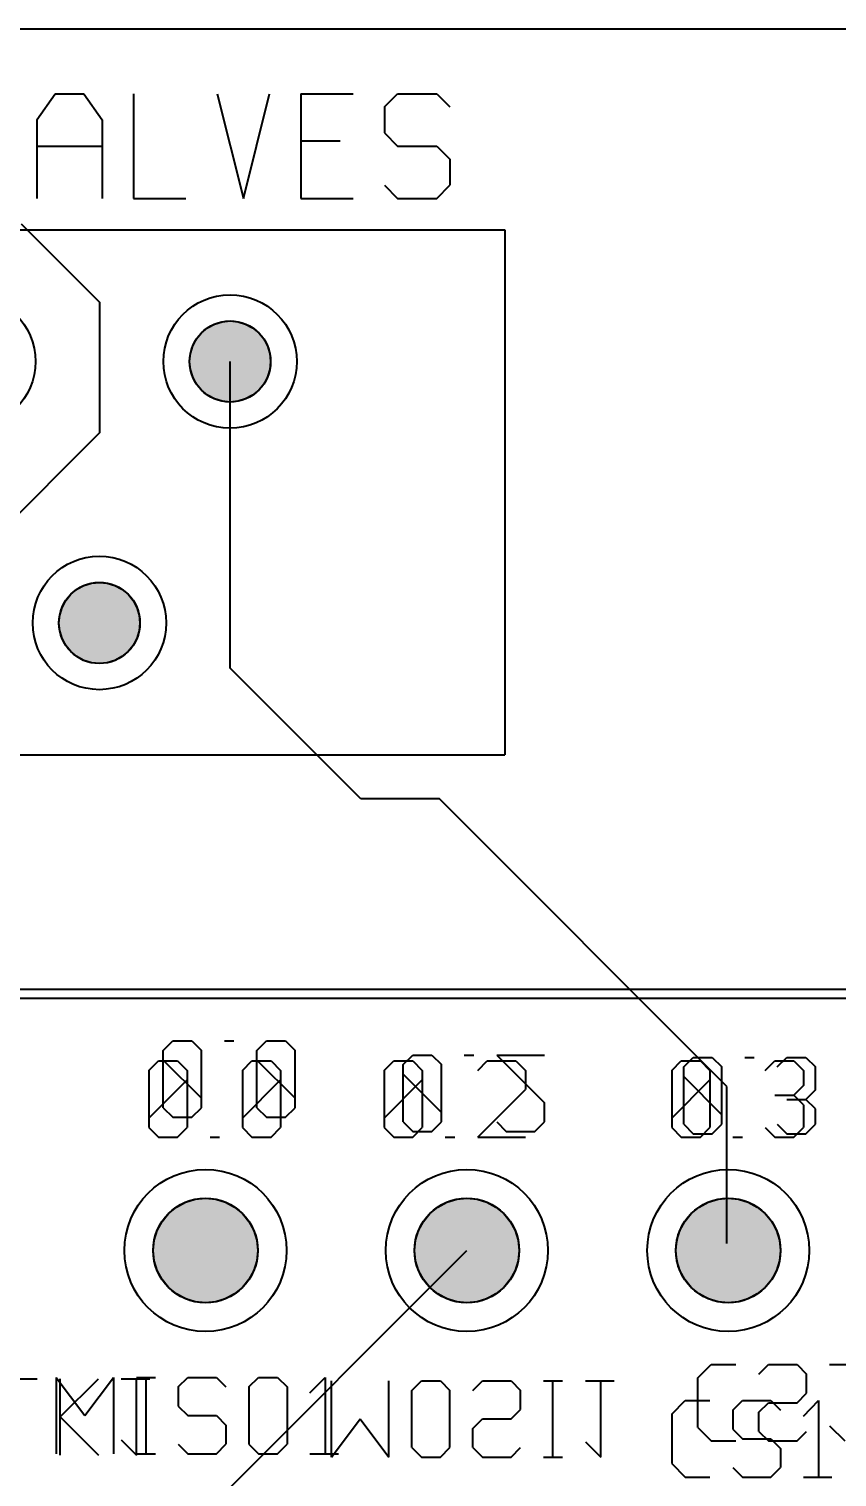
# Model space of a CAD drawing. Header units: millimetres. Extents: x 3 to 131, y 2 to 65.
# Drawn here: x 55.52 to 63.37, y 51.23 to 65.29 of the extents above; entities that cross this region are included whole.
import ezdxf

# ---------------------------------------------------------------- set-up
doc = ezdxf.new("R2010")
doc.units = ezdxf.units.MM
for name, color, linetype in [('bottom_copper', 7, 'Continuous'), ('bottom_silk', 7, 'Continuous'), ('drill_plated', 7, 'Continuous'), ('outline', 7, 'Continuous'), ('top_copper', 7, 'Continuous'), ('top_silk', 7, 'Continuous')]:
    doc.layers.add(name, color=color, linetype=linetype)

msp = doc.modelspace()

# ---------------------------------------------------------------- hatches: boundary and pattern name
at = {"layer": 'bottom_copper', "lineweight": 40}
for points in [[(57.861, 61.985), (57.839, 61.912), (57.803, 61.843), (57.754, 61.784), (57.694, 61.735), (57.626, 61.698), (57.552, 61.676), (57.475, 61.668), (57.398, 61.676), (57.325, 61.698), (57.257, 61.735), (57.197, 61.784), (57.148, 61.843), (57.112, 61.912), (57.089, 61.985), (57.082, 62.062), (57.089, 62.139), (57.112, 62.213), (57.148, 62.281), (57.197, 62.341), (57.257, 62.39), (57.325, 62.426), (57.398, 62.448), (57.475, 62.456), (57.552, 62.448), (57.626, 62.426), (57.694, 62.39), (57.754, 62.341), (57.803, 62.281), (57.839, 62.213), (57.861, 62.139), (57.869, 62.062), (57.861, 61.985)], [(56.591, 59.445), (56.569, 59.372), (56.533, 59.303), (56.484, 59.244), (56.424, 59.195), (56.356, 59.158), (56.282, 59.136), (56.205, 59.129), (56.128, 59.136), (56.055, 59.158), (55.987, 59.195), (55.927, 59.244), (55.878, 59.303), (55.842, 59.372), (55.819, 59.445), (55.812, 59.522), (55.819, 59.599), (55.842, 59.673), (55.878, 59.741), (55.927, 59.801), (55.987, 59.85), (56.055, 59.886), (56.128, 59.908), (56.205, 59.916), (56.282, 59.908), (56.356, 59.886), (56.424, 59.85), (56.484, 59.801), (56.533, 59.741), (56.569, 59.673), (56.591, 59.599), (56.599, 59.522), (56.591, 59.445)], [(57.734, 53.327), (57.705, 53.232), (57.658, 53.144), (57.595, 53.067), (57.518, 53.004), (57.43, 52.957), (57.335, 52.928), (57.236, 52.918), (57.137, 52.928), (57.042, 52.957), (56.954, 53.004), (56.877, 53.067), (56.814, 53.144), (56.767, 53.232), (56.738, 53.327), (56.728, 53.426), (56.738, 53.525), (56.767, 53.62), (56.814, 53.708), (56.877, 53.785), (56.954, 53.848), (57.042, 53.895), (57.137, 53.924), (57.236, 53.934), (57.335, 53.924), (57.43, 53.895), (57.518, 53.848), (57.595, 53.785), (57.658, 53.708), (57.705, 53.62), (57.734, 53.525), (57.744, 53.426), (57.734, 53.327)], [(60.274, 53.327), (60.245, 53.232), (60.198, 53.144), (60.135, 53.067), (60.058, 53.004), (59.97, 52.957), (59.875, 52.928), (59.776, 52.918), (59.677, 52.928), (59.582, 52.957), (59.494, 53.004), (59.417, 53.067), (59.354, 53.144), (59.307, 53.232), (59.278, 53.327), (59.268, 53.426), (59.278, 53.525), (59.307, 53.62), (59.354, 53.708), (59.417, 53.785), (59.494, 53.848), (59.582, 53.895), (59.677, 53.924), (59.776, 53.934), (59.875, 53.924), (59.97, 53.895), (60.058, 53.848), (60.135, 53.785), (60.198, 53.708), (60.245, 53.62), (60.274, 53.525), (60.284, 53.426), (60.274, 53.327)], [(62.814, 53.327), (62.785, 53.232), (62.738, 53.144), (62.675, 53.067), (62.598, 53.004), (62.51, 52.957), (62.415, 52.928), (62.316, 52.918), (62.217, 52.928), (62.122, 52.957), (62.034, 53.004), (61.957, 53.067), (61.894, 53.144), (61.847, 53.232), (61.818, 53.327), (61.808, 53.426), (61.818, 53.525), (61.847, 53.62), (61.894, 53.708), (61.957, 53.785), (62.034, 53.848), (62.122, 53.895), (62.217, 53.924), (62.316, 53.934), (62.415, 53.924), (62.51, 53.895), (62.598, 53.848), (62.675, 53.785), (62.738, 53.708), (62.785, 53.62), (62.814, 53.525), (62.824, 53.426), (62.814, 53.327)]]:
    msp.add_hatch(color=7, dxfattribs=at).paths.add_polyline_path(points, flags=0)
at = {"layer": 'drill_plated', "lineweight": 40}
for points in [[(57.861, 61.985), (57.839, 61.912), (57.803, 61.843), (57.754, 61.784), (57.694, 61.735), (57.626, 61.698), (57.552, 61.676), (57.475, 61.668), (57.398, 61.676), (57.325, 61.698), (57.257, 61.735), (57.197, 61.784), (57.148, 61.843), (57.112, 61.912), (57.089, 61.985), (57.082, 62.062), (57.089, 62.139), (57.112, 62.213), (57.148, 62.281), (57.197, 62.341), (57.257, 62.39), (57.325, 62.426), (57.398, 62.448), (57.475, 62.456), (57.552, 62.448), (57.626, 62.426), (57.694, 62.39), (57.754, 62.341), (57.803, 62.281), (57.839, 62.213), (57.861, 62.139), (57.869, 62.062), (57.861, 61.985)], [(56.591, 59.445), (56.569, 59.372), (56.533, 59.303), (56.484, 59.244), (56.424, 59.195), (56.356, 59.158), (56.282, 59.136), (56.205, 59.129), (56.128, 59.136), (56.055, 59.158), (55.987, 59.195), (55.927, 59.244), (55.878, 59.303), (55.842, 59.372), (55.819, 59.445), (55.812, 59.522), (55.819, 59.599), (55.842, 59.673), (55.878, 59.741), (55.927, 59.801), (55.987, 59.85), (56.055, 59.886), (56.128, 59.908), (56.205, 59.916), (56.282, 59.908), (56.356, 59.886), (56.424, 59.85), (56.484, 59.801), (56.533, 59.741), (56.569, 59.673), (56.591, 59.599), (56.599, 59.522), (56.591, 59.445)], [(57.734, 53.327), (57.705, 53.232), (57.658, 53.144), (57.595, 53.067), (57.518, 53.004), (57.43, 52.957), (57.335, 52.928), (57.236, 52.918), (57.137, 52.928), (57.042, 52.957), (56.954, 53.004), (56.877, 53.067), (56.814, 53.144), (56.767, 53.232), (56.738, 53.327), (56.728, 53.426), (56.738, 53.525), (56.767, 53.62), (56.814, 53.708), (56.877, 53.785), (56.954, 53.848), (57.042, 53.895), (57.137, 53.924), (57.236, 53.934), (57.335, 53.924), (57.43, 53.895), (57.518, 53.848), (57.595, 53.785), (57.658, 53.708), (57.705, 53.62), (57.734, 53.525), (57.744, 53.426), (57.734, 53.327)], [(60.274, 53.327), (60.245, 53.232), (60.198, 53.144), (60.135, 53.067), (60.058, 53.004), (59.97, 52.957), (59.875, 52.928), (59.776, 52.918), (59.677, 52.928), (59.582, 52.957), (59.494, 53.004), (59.417, 53.067), (59.354, 53.144), (59.307, 53.232), (59.278, 53.327), (59.268, 53.426), (59.278, 53.525), (59.307, 53.62), (59.354, 53.708), (59.417, 53.785), (59.494, 53.848), (59.582, 53.895), (59.677, 53.924), (59.776, 53.934), (59.875, 53.924), (59.97, 53.895), (60.058, 53.848), (60.135, 53.785), (60.198, 53.708), (60.245, 53.62), (60.274, 53.525), (60.284, 53.426), (60.274, 53.327)], [(62.814, 53.327), (62.785, 53.232), (62.738, 53.144), (62.675, 53.067), (62.598, 53.004), (62.51, 52.957), (62.415, 52.928), (62.316, 52.918), (62.217, 52.928), (62.122, 52.957), (62.034, 53.004), (61.957, 53.067), (61.894, 53.144), (61.847, 53.232), (61.818, 53.327), (61.808, 53.426), (61.818, 53.525), (61.847, 53.62), (61.894, 53.708), (61.957, 53.785), (62.034, 53.848), (62.122, 53.895), (62.217, 53.924), (62.316, 53.934), (62.415, 53.924), (62.51, 53.895), (62.598, 53.848), (62.675, 53.785), (62.738, 53.708), (62.785, 53.62), (62.814, 53.525), (62.824, 53.426), (62.814, 53.327)]]:
    msp.add_hatch(color=7, dxfattribs=at).paths.add_polyline_path(points, flags=0)
at = {"layer": 'top_copper', "lineweight": 40}
for points in [[(57.861, 61.985), (57.839, 61.912), (57.803, 61.843), (57.754, 61.784), (57.694, 61.735), (57.626, 61.698), (57.552, 61.676), (57.475, 61.668), (57.398, 61.676), (57.325, 61.698), (57.257, 61.735), (57.197, 61.784), (57.148, 61.843), (57.112, 61.912), (57.089, 61.985), (57.082, 62.062), (57.089, 62.139), (57.112, 62.213), (57.148, 62.281), (57.197, 62.341), (57.257, 62.39), (57.325, 62.426), (57.398, 62.448), (57.475, 62.456), (57.552, 62.448), (57.626, 62.426), (57.694, 62.39), (57.754, 62.341), (57.803, 62.281), (57.839, 62.213), (57.861, 62.139), (57.869, 62.062), (57.861, 61.985)], [(56.591, 59.445), (56.569, 59.372), (56.533, 59.303), (56.484, 59.244), (56.424, 59.195), (56.356, 59.158), (56.282, 59.136), (56.205, 59.129), (56.128, 59.136), (56.055, 59.158), (55.987, 59.195), (55.927, 59.244), (55.878, 59.303), (55.842, 59.372), (55.819, 59.445), (55.812, 59.522), (55.819, 59.599), (55.842, 59.673), (55.878, 59.741), (55.927, 59.801), (55.987, 59.85), (56.055, 59.886), (56.128, 59.908), (56.205, 59.916), (56.282, 59.908), (56.356, 59.886), (56.424, 59.85), (56.484, 59.801), (56.533, 59.741), (56.569, 59.673), (56.591, 59.599), (56.599, 59.522), (56.591, 59.445)], [(57.734, 53.327), (57.705, 53.232), (57.658, 53.144), (57.595, 53.067), (57.518, 53.004), (57.43, 52.957), (57.335, 52.928), (57.236, 52.918), (57.137, 52.928), (57.042, 52.957), (56.954, 53.004), (56.877, 53.067), (56.814, 53.144), (56.767, 53.232), (56.738, 53.327), (56.728, 53.426), (56.738, 53.525), (56.767, 53.62), (56.814, 53.708), (56.877, 53.785), (56.954, 53.848), (57.042, 53.895), (57.137, 53.924), (57.236, 53.934), (57.335, 53.924), (57.43, 53.895), (57.518, 53.848), (57.595, 53.785), (57.658, 53.708), (57.705, 53.62), (57.734, 53.525), (57.744, 53.426), (57.734, 53.327)], [(60.274, 53.327), (60.245, 53.232), (60.198, 53.144), (60.135, 53.067), (60.058, 53.004), (59.97, 52.957), (59.875, 52.928), (59.776, 52.918), (59.677, 52.928), (59.582, 52.957), (59.494, 53.004), (59.417, 53.067), (59.354, 53.144), (59.307, 53.232), (59.278, 53.327), (59.268, 53.426), (59.278, 53.525), (59.307, 53.62), (59.354, 53.708), (59.417, 53.785), (59.494, 53.848), (59.582, 53.895), (59.677, 53.924), (59.776, 53.934), (59.875, 53.924), (59.97, 53.895), (60.058, 53.848), (60.135, 53.785), (60.198, 53.708), (60.245, 53.62), (60.274, 53.525), (60.284, 53.426), (60.274, 53.327)], [(62.814, 53.327), (62.785, 53.232), (62.738, 53.144), (62.675, 53.067), (62.598, 53.004), (62.51, 52.957), (62.415, 52.928), (62.316, 52.918), (62.217, 52.928), (62.122, 52.957), (62.034, 53.004), (61.957, 53.067), (61.894, 53.144), (61.847, 53.232), (61.818, 53.327), (61.808, 53.426), (61.818, 53.525), (61.847, 53.62), (61.894, 53.708), (61.957, 53.785), (62.034, 53.848), (62.122, 53.895), (62.217, 53.924), (62.316, 53.934), (62.415, 53.924), (62.51, 53.895), (62.598, 53.848), (62.675, 53.785), (62.738, 53.708), (62.785, 53.62), (62.814, 53.525), (62.824, 53.426), (62.814, 53.327)]]:
    msp.add_hatch(color=7, dxfattribs=at).paths.add_polyline_path(points, flags=0)

# ---------------------------------------------------------------- linework, layer by layer
at = {"layer": 'bottom_copper', "color": 7, "lineweight": 40}
for points in [[(57.861, 61.985), (57.839, 61.912), (57.803, 61.843), (57.754, 61.784), (57.694, 61.735), (57.626, 61.698), (57.552, 61.676), (57.475, 61.668), (57.398, 61.676), (57.325, 61.698), (57.257, 61.735), (57.197, 61.784), (57.148, 61.843), (57.112, 61.912), (57.089, 61.985), (57.082, 62.062), (57.089, 62.139), (57.112, 62.213), (57.148, 62.281), (57.197, 62.341), (57.257, 62.39), (57.325, 62.426), (57.398, 62.448), (57.475, 62.456), (57.552, 62.448), (57.626, 62.426), (57.694, 62.39), (57.754, 62.341), (57.803, 62.281), (57.839, 62.213), (57.861, 62.139), (57.869, 62.062), (57.861, 61.985)], [(56.591, 59.445), (56.569, 59.372), (56.533, 59.303), (56.484, 59.244), (56.424, 59.195), (56.356, 59.158), (56.282, 59.136), (56.205, 59.129), (56.128, 59.136), (56.055, 59.158), (55.987, 59.195), (55.927, 59.244), (55.878, 59.303), (55.842, 59.372), (55.819, 59.445), (55.812, 59.522), (55.819, 59.599), (55.842, 59.673), (55.878, 59.741), (55.927, 59.801), (55.987, 59.85), (56.055, 59.886), (56.128, 59.908), (56.205, 59.916), (56.282, 59.908), (56.356, 59.886), (56.424, 59.85), (56.484, 59.801), (56.533, 59.741), (56.569, 59.673), (56.591, 59.599), (56.599, 59.522), (56.591, 59.445)], [(57.734, 53.327), (57.705, 53.232), (57.658, 53.144), (57.595, 53.067), (57.518, 53.004), (57.43, 52.957), (57.335, 52.928), (57.236, 52.918), (57.137, 52.928), (57.042, 52.957), (56.954, 53.004), (56.877, 53.067), (56.814, 53.144), (56.767, 53.232), (56.738, 53.327), (56.728, 53.426), (56.738, 53.525), (56.767, 53.62), (56.814, 53.708), (56.877, 53.785), (56.954, 53.848), (57.042, 53.895), (57.137, 53.924), (57.236, 53.934), (57.335, 53.924), (57.43, 53.895), (57.518, 53.848), (57.595, 53.785), (57.658, 53.708), (57.705, 53.62), (57.734, 53.525), (57.744, 53.426), (57.734, 53.327)], [(60.274, 53.327), (60.245, 53.232), (60.198, 53.144), (60.135, 53.067), (60.058, 53.004), (59.97, 52.957), (59.875, 52.928), (59.776, 52.918), (59.677, 52.928), (59.582, 52.957), (59.494, 53.004), (59.417, 53.067), (59.354, 53.144), (59.307, 53.232), (59.278, 53.327), (59.268, 53.426), (59.278, 53.525), (59.307, 53.62), (59.354, 53.708), (59.417, 53.785), (59.494, 53.848), (59.582, 53.895), (59.677, 53.924), (59.776, 53.934), (59.875, 53.924), (59.97, 53.895), (60.058, 53.848), (60.135, 53.785), (60.198, 53.708), (60.245, 53.62), (60.274, 53.525), (60.284, 53.426), (60.274, 53.327)], [(62.814, 53.327), (62.785, 53.232), (62.738, 53.144), (62.675, 53.067), (62.598, 53.004), (62.51, 52.957), (62.415, 52.928), (62.316, 52.918), (62.217, 52.928), (62.122, 52.957), (62.034, 53.004), (61.957, 53.067), (61.894, 53.144), (61.847, 53.232), (61.818, 53.327), (61.808, 53.426), (61.818, 53.525), (61.847, 53.62), (61.894, 53.708), (61.957, 53.785), (62.034, 53.848), (62.122, 53.895), (62.217, 53.924), (62.316, 53.934), (62.415, 53.924), (62.51, 53.895), (62.598, 53.848), (62.675, 53.785), (62.738, 53.708), (62.785, 53.62), (62.814, 53.525), (62.824, 53.426), (62.814, 53.327)]]:
    msp.add_lwpolyline(points, close=True, dxfattribs=at)
for centre, major_axis in [((54.935, 62.062), (0.648, 0)), ((57.475, 62.062), (0.648, 0)), ((57.475, 62.062), (0.394, 0)), ((56.205, 59.522), (0.648, 0)), ((56.205, 59.522), (0.394, 0)), ((57.236, 53.426), (0.787, 0)), ((59.776, 53.426), (0.787, 0)), ((62.316, 53.426), (0.787, 0)), ((57.236, 53.426), (0.508, 0)), ((59.776, 53.426), (0.508, 0)), ((62.316, 53.426), (0.508, 0))]:
    msp.add_ellipse(centre, major_axis=major_axis, ratio=1, dxfattribs=at)
at = {"layer": 'bottom_silk', "color": 7, "lineweight": 40}
for p, q in [((3.446, 65.293), (130.446, 65.293)), ((3.994, 55.876), (130.494, 55.876)), ((56.826, 55.369), (56.919, 55.462)), ((56.919, 55.462), (57.104, 55.462)), ((57.104, 55.462), (57.197, 55.369)), ((57.42, 55.462), (57.512, 55.462)), ((57.735, 55.369), (57.828, 55.462)), ((57.828, 55.462), (58.013, 55.462)), ((58.013, 55.462), (58.106, 55.369)), ((56.826, 54.813), (56.826, 55.369)), ((57.197, 54.813), (57.197, 55.369)), ((57.735, 54.813), (57.735, 55.369)), ((58.106, 54.813), (58.106, 55.369)), ((59.158, 55.232), (59.251, 55.325)), ((59.251, 55.325), (59.436, 55.325)), ((59.436, 55.325), (59.529, 55.232)), ((59.751, 55.325), (59.844, 55.325)), ((60.067, 55.325), (60.53, 54.861)), ((60.067, 55.325), (60.53, 55.325)), ((61.883, 55.209), (61.976, 55.302)), ((61.976, 55.302), (62.161, 55.302)), ((62.161, 55.302), (62.254, 55.209)), ((62.477, 55.302), (62.569, 55.302)), ((62.792, 55.209), (62.885, 55.302)), ((62.885, 55.302), (63.07, 55.302)), ((63.07, 55.302), (63.163, 55.209)), ((56.826, 55.276), (57.197, 54.906)), ((57.735, 55.276), (58.106, 54.906)), ((59.158, 54.676), (59.158, 55.232)), ((59.529, 54.676), (59.529, 55.232)), ((61.883, 54.653), (61.883, 55.209)), ((62.254, 54.653), (62.254, 55.209)), ((63.163, 54.987), (63.163, 55.209)), ((59.158, 55.139), (59.529, 54.768)), ((61.883, 55.116), (62.254, 54.745)), ((62.885, 54.894), (63.07, 54.894)), ((63.163, 54.987), (63.07, 54.894)), ((63.163, 54.801), (63.07, 54.894)), ((56.826, 54.813), (56.919, 54.72)), ((57.104, 54.72), (57.197, 54.813)), ((57.735, 54.813), (57.828, 54.72)), ((58.013, 54.72), (58.106, 54.813)), ((60.53, 54.676), (60.53, 54.861)), ((63.163, 54.653), (63.163, 54.801)), ((56.919, 54.72), (57.104, 54.72)), ((57.828, 54.72), (58.013, 54.72)), ((59.158, 54.676), (59.251, 54.583)), ((59.251, 54.583), (59.436, 54.583)), ((59.436, 54.583), (59.529, 54.676)), ((60.067, 54.676), (60.159, 54.583)), ((60.159, 54.583), (60.437, 54.583)), ((60.437, 54.583), (60.53, 54.676)), ((61.883, 54.653), (61.976, 54.56)), ((62.161, 54.56), (62.254, 54.653)), ((62.792, 54.653), (62.885, 54.56)), ((63.07, 54.56), (63.163, 54.653)), ((61.976, 54.56), (62.161, 54.56)), ((62.885, 54.56), (63.07, 54.56)), ((62.021, 52.188), (62.15, 52.317)), ((62.15, 52.317), (62.391, 52.317)), ((62.614, 52.225), (62.707, 52.317)), ((62.707, 52.317), (62.985, 52.317)), ((62.985, 52.317), (63.078, 52.225)), ((63.078, 52.039), (63.078, 52.225)), ((63.3, 52.317), (63.578, 52.317)), ((55.23, 52.18), (55.601, 52.18)), ((55.824, 51.438), (55.824, 52.18)), ((55.824, 51.809), (56.195, 52.18)), ((56.417, 52.18), (56.695, 52.18)), ((56.565, 51.438), (56.565, 52.18)), ((58.462, 51.418), (58.462, 52.16)), ((59.018, 51.418), (59.018, 52.16)), ((59.241, 52.067), (59.334, 52.16)), ((59.241, 51.511), (59.241, 52.067)), ((59.334, 52.16), (59.519, 52.16)), ((59.519, 52.16), (59.612, 52.067)), ((59.612, 51.511), (59.612, 52.067)), ((59.834, 52.067), (59.927, 52.16)), ((59.927, 52.16), (60.205, 52.16)), ((60.205, 52.16), (60.298, 52.067)), ((60.298, 51.882), (60.298, 52.067)), ((60.52, 52.16), (60.706, 52.16)), ((60.613, 51.418), (60.613, 52.16)), ((60.928, 52.16), (61.206, 52.16)), ((61.077, 51.418), (61.077, 52.16)), ((62.021, 51.705), (62.021, 52.188)), ((62.614, 51.854), (62.707, 51.947)), ((62.707, 51.947), (62.985, 51.947)), ((62.985, 51.947), (63.078, 52.039)), ((55.824, 51.809), (56.195, 51.438)), ((58.462, 51.418), (58.74, 51.789)), ((58.74, 51.789), (59.018, 51.418)), ((59.834, 51.696), (59.927, 51.789)), ((59.927, 51.789), (60.205, 51.789)), ((60.205, 51.789), (60.298, 51.882)), ((62.614, 51.668), (62.614, 51.854)), ((59.834, 51.511), (59.834, 51.696)), ((62.021, 51.705), (62.15, 51.576)), ((62.614, 51.668), (62.707, 51.576)), ((62.985, 51.576), (63.078, 51.668)), ((63.3, 51.724), (63.448, 51.576)), ((56.417, 51.587), (56.565, 51.438)), ((59.241, 51.511), (59.334, 51.418)), ((59.519, 51.418), (59.612, 51.511)), ((59.834, 51.511), (59.927, 51.418)), ((60.205, 51.418), (60.298, 51.511)), ((60.928, 51.566), (61.077, 51.418)), ((62.15, 51.576), (62.391, 51.576)), ((62.707, 51.576), (62.985, 51.576)), ((59.334, 51.418), (59.519, 51.418)), ((59.927, 51.418), (60.205, 51.418)), ((60.52, 51.418), (60.706, 51.418))]:
    msp.add_line(p, q, dxfattribs=at)
at = {"layer": 'drill_plated', "color": 7, "lineweight": 40}
for points in [[(57.861, 61.985), (57.839, 61.912), (57.803, 61.843), (57.754, 61.784), (57.694, 61.735), (57.626, 61.698), (57.552, 61.676), (57.475, 61.668), (57.398, 61.676), (57.325, 61.698), (57.257, 61.735), (57.197, 61.784), (57.148, 61.843), (57.112, 61.912), (57.089, 61.985), (57.082, 62.062), (57.089, 62.139), (57.112, 62.213), (57.148, 62.281), (57.197, 62.341), (57.257, 62.39), (57.325, 62.426), (57.398, 62.448), (57.475, 62.456), (57.552, 62.448), (57.626, 62.426), (57.694, 62.39), (57.754, 62.341), (57.803, 62.281), (57.839, 62.213), (57.861, 62.139), (57.869, 62.062), (57.861, 61.985)], [(56.591, 59.445), (56.569, 59.372), (56.533, 59.303), (56.484, 59.244), (56.424, 59.195), (56.356, 59.158), (56.282, 59.136), (56.205, 59.129), (56.128, 59.136), (56.055, 59.158), (55.987, 59.195), (55.927, 59.244), (55.878, 59.303), (55.842, 59.372), (55.819, 59.445), (55.812, 59.522), (55.819, 59.599), (55.842, 59.673), (55.878, 59.741), (55.927, 59.801), (55.987, 59.85), (56.055, 59.886), (56.128, 59.908), (56.205, 59.916), (56.282, 59.908), (56.356, 59.886), (56.424, 59.85), (56.484, 59.801), (56.533, 59.741), (56.569, 59.673), (56.591, 59.599), (56.599, 59.522), (56.591, 59.445)], [(57.734, 53.327), (57.705, 53.232), (57.658, 53.144), (57.595, 53.067), (57.518, 53.004), (57.43, 52.957), (57.335, 52.928), (57.236, 52.918), (57.137, 52.928), (57.042, 52.957), (56.954, 53.004), (56.877, 53.067), (56.814, 53.144), (56.767, 53.232), (56.738, 53.327), (56.728, 53.426), (56.738, 53.525), (56.767, 53.62), (56.814, 53.708), (56.877, 53.785), (56.954, 53.848), (57.042, 53.895), (57.137, 53.924), (57.236, 53.934), (57.335, 53.924), (57.43, 53.895), (57.518, 53.848), (57.595, 53.785), (57.658, 53.708), (57.705, 53.62), (57.734, 53.525), (57.744, 53.426), (57.734, 53.327)], [(60.274, 53.327), (60.245, 53.232), (60.198, 53.144), (60.135, 53.067), (60.058, 53.004), (59.97, 52.957), (59.875, 52.928), (59.776, 52.918), (59.677, 52.928), (59.582, 52.957), (59.494, 53.004), (59.417, 53.067), (59.354, 53.144), (59.307, 53.232), (59.278, 53.327), (59.268, 53.426), (59.278, 53.525), (59.307, 53.62), (59.354, 53.708), (59.417, 53.785), (59.494, 53.848), (59.582, 53.895), (59.677, 53.924), (59.776, 53.934), (59.875, 53.924), (59.97, 53.895), (60.058, 53.848), (60.135, 53.785), (60.198, 53.708), (60.245, 53.62), (60.274, 53.525), (60.284, 53.426), (60.274, 53.327)], [(62.814, 53.327), (62.785, 53.232), (62.738, 53.144), (62.675, 53.067), (62.598, 53.004), (62.51, 52.957), (62.415, 52.928), (62.316, 52.918), (62.217, 52.928), (62.122, 52.957), (62.034, 53.004), (61.957, 53.067), (61.894, 53.144), (61.847, 53.232), (61.818, 53.327), (61.808, 53.426), (61.818, 53.525), (61.847, 53.62), (61.894, 53.708), (61.957, 53.785), (62.034, 53.848), (62.122, 53.895), (62.217, 53.924), (62.316, 53.934), (62.415, 53.924), (62.51, 53.895), (62.598, 53.848), (62.675, 53.785), (62.738, 53.708), (62.785, 53.62), (62.814, 53.525), (62.824, 53.426), (62.814, 53.327)]]:
    msp.add_lwpolyline(points, close=True, dxfattribs=at)
for centre, major_axis in [((57.475, 62.062), (0.394, 0)), ((56.205, 59.522), (0.394, 0)), ((57.236, 53.426), (0.508, 0)), ((59.776, 53.426), (0.508, 0)), ((62.316, 53.426), (0.508, 0))]:
    msp.add_ellipse(centre, major_axis=major_axis, ratio=1, dxfattribs=at)
at = {"layer": 'outline', "color": 7, "lineweight": 40}
msp.add_line((3.446, 65.293), (130.446, 65.293), dxfattribs=at)
at = {"layer": 'top_copper', "color": 7, "lineweight": 40}
for p, q in [((55.445, 63.401), (56.207, 62.639)), ((56.207, 62.639), (56.207, 61.369)), ((57.477, 62.061), (57.475, 62.062)), ((57.477, 59.083), (57.477, 62.061)), ((56.207, 61.369), (55.191, 60.353)), ((58.747, 57.813), (57.477, 59.083)), ((59.509, 57.813), (58.747, 57.813)), ((62.303, 55.019), (59.509, 57.813)), ((62.303, 53.495), (62.303, 55.019)), ((57.277, 50.927), (59.776, 53.426))]:
    msp.add_line(p, q, dxfattribs=at)
for points in [[(57.861, 61.985), (57.839, 61.912), (57.803, 61.843), (57.754, 61.784), (57.694, 61.735), (57.626, 61.698), (57.552, 61.676), (57.475, 61.668), (57.398, 61.676), (57.325, 61.698), (57.257, 61.735), (57.197, 61.784), (57.148, 61.843), (57.112, 61.912), (57.089, 61.985), (57.082, 62.062), (57.089, 62.139), (57.112, 62.213), (57.148, 62.281), (57.197, 62.341), (57.257, 62.39), (57.325, 62.426), (57.398, 62.448), (57.475, 62.456), (57.552, 62.448), (57.626, 62.426), (57.694, 62.39), (57.754, 62.341), (57.803, 62.281), (57.839, 62.213), (57.861, 62.139), (57.869, 62.062), (57.861, 61.985)], [(56.591, 59.445), (56.569, 59.372), (56.533, 59.303), (56.484, 59.244), (56.424, 59.195), (56.356, 59.158), (56.282, 59.136), (56.205, 59.129), (56.128, 59.136), (56.055, 59.158), (55.987, 59.195), (55.927, 59.244), (55.878, 59.303), (55.842, 59.372), (55.819, 59.445), (55.812, 59.522), (55.819, 59.599), (55.842, 59.673), (55.878, 59.741), (55.927, 59.801), (55.987, 59.85), (56.055, 59.886), (56.128, 59.908), (56.205, 59.916), (56.282, 59.908), (56.356, 59.886), (56.424, 59.85), (56.484, 59.801), (56.533, 59.741), (56.569, 59.673), (56.591, 59.599), (56.599, 59.522), (56.591, 59.445)], [(57.734, 53.327), (57.705, 53.232), (57.658, 53.144), (57.595, 53.067), (57.518, 53.004), (57.43, 52.957), (57.335, 52.928), (57.236, 52.918), (57.137, 52.928), (57.042, 52.957), (56.954, 53.004), (56.877, 53.067), (56.814, 53.144), (56.767, 53.232), (56.738, 53.327), (56.728, 53.426), (56.738, 53.525), (56.767, 53.62), (56.814, 53.708), (56.877, 53.785), (56.954, 53.848), (57.042, 53.895), (57.137, 53.924), (57.236, 53.934), (57.335, 53.924), (57.43, 53.895), (57.518, 53.848), (57.595, 53.785), (57.658, 53.708), (57.705, 53.62), (57.734, 53.525), (57.744, 53.426), (57.734, 53.327)], [(60.274, 53.327), (60.245, 53.232), (60.198, 53.144), (60.135, 53.067), (60.058, 53.004), (59.97, 52.957), (59.875, 52.928), (59.776, 52.918), (59.677, 52.928), (59.582, 52.957), (59.494, 53.004), (59.417, 53.067), (59.354, 53.144), (59.307, 53.232), (59.278, 53.327), (59.268, 53.426), (59.278, 53.525), (59.307, 53.62), (59.354, 53.708), (59.417, 53.785), (59.494, 53.848), (59.582, 53.895), (59.677, 53.924), (59.776, 53.934), (59.875, 53.924), (59.97, 53.895), (60.058, 53.848), (60.135, 53.785), (60.198, 53.708), (60.245, 53.62), (60.274, 53.525), (60.284, 53.426), (60.274, 53.327)], [(62.814, 53.327), (62.785, 53.232), (62.738, 53.144), (62.675, 53.067), (62.598, 53.004), (62.51, 52.957), (62.415, 52.928), (62.316, 52.918), (62.217, 52.928), (62.122, 52.957), (62.034, 53.004), (61.957, 53.067), (61.894, 53.144), (61.847, 53.232), (61.818, 53.327), (61.808, 53.426), (61.818, 53.525), (61.847, 53.62), (61.894, 53.708), (61.957, 53.785), (62.034, 53.848), (62.122, 53.895), (62.217, 53.924), (62.316, 53.934), (62.415, 53.924), (62.51, 53.895), (62.598, 53.848), (62.675, 53.785), (62.738, 53.708), (62.785, 53.62), (62.814, 53.525), (62.824, 53.426), (62.814, 53.327)]]:
    msp.add_lwpolyline(points, close=True, dxfattribs=at)
for centre, major_axis in [((54.935, 62.062), (0.648, 0)), ((57.475, 62.062), (0.648, 0)), ((57.475, 62.062), (0.394, 0)), ((56.205, 59.522), (0.648, 0)), ((56.205, 59.522), (0.394, 0)), ((57.236, 53.426), (0.787, 0)), ((59.776, 53.426), (0.787, 0)), ((62.316, 53.426), (0.787, 0)), ((57.236, 53.426), (0.508, 0)), ((59.776, 53.426), (0.508, 0)), ((62.316, 53.426), (0.508, 0))]:
    msp.add_ellipse(centre, major_axis=major_axis, ratio=1, dxfattribs=at)
at = {"layer": 'top_silk', "color": 7, "lineweight": 40}
for p, q in [((3.446, 65.293), (130.446, 65.293)), ((55.597, 64.409), (55.775, 64.663)), ((55.775, 64.663), (56.054, 64.663)), ((56.054, 64.663), (56.232, 64.409)), ((56.537, 64.663), (56.537, 63.647)), ((57.35, 64.663), (57.604, 63.647)), ((57.604, 63.647), (57.858, 64.663)), ((58.163, 64.663), (58.163, 63.647)), ((58.163, 64.663), (58.67, 64.663)), ((58.975, 64.536), (59.102, 64.663)), ((59.102, 64.663), (59.483, 64.663)), ((59.483, 64.663), (59.61, 64.536)), ((58.975, 64.536), (58.975, 64.282)), ((55.597, 64.409), (55.597, 63.647)), ((56.232, 64.409), (56.232, 63.647)), ((55.597, 64.155), (56.232, 64.155)), ((58.163, 64.205), (58.544, 64.205)), ((58.975, 64.282), (59.102, 64.155)), ((59.102, 64.155), (59.483, 64.155)), ((59.483, 64.155), (59.61, 64.028)), ((59.61, 64.028), (59.61, 63.774)), ((58.975, 63.774), (59.102, 63.647)), ((59.483, 63.647), (59.61, 63.774)), ((56.537, 63.647), (57.045, 63.647)), ((58.163, 63.647), (58.67, 63.647)), ((59.102, 63.647), (59.483, 63.647)), ((48.465, 63.342), (60.145, 63.342)), ((60.145, 63.342), (60.145, 58.242)), ((48.465, 58.242), (60.145, 58.242)), ((25.74, 55.966), (127.34, 55.966)), ((56.687, 55.176), (56.779, 55.269)), ((56.687, 55.176), (56.687, 54.62)), ((56.779, 55.269), (56.965, 55.269)), ((56.965, 55.269), (57.057, 55.176)), ((57.057, 55.176), (57.057, 54.62)), ((57.595, 55.176), (57.688, 55.269)), ((57.595, 55.176), (57.595, 54.62)), ((57.688, 55.269), (57.873, 55.269)), ((57.873, 55.269), (57.966, 55.176)), ((57.966, 55.176), (57.966, 54.62)), ((58.973, 55.176), (59.065, 55.269)), ((58.973, 55.176), (58.973, 54.62)), ((59.065, 55.269), (59.251, 55.269)), ((59.251, 55.269), (59.343, 55.176)), ((59.343, 55.176), (59.343, 54.62)), ((59.881, 55.176), (59.974, 55.269)), ((59.974, 55.269), (60.252, 55.269)), ((60.252, 55.269), (60.345, 55.176)), ((60.345, 55.176), (60.345, 54.991)), ((61.767, 55.176), (61.859, 55.269)), ((61.767, 55.176), (61.767, 54.62)), ((61.859, 55.269), (62.045, 55.269)), ((62.045, 55.269), (62.137, 55.176)), ((62.137, 55.176), (62.137, 54.62)), ((62.675, 55.176), (62.768, 55.269)), ((62.768, 55.269), (62.953, 55.269)), ((62.953, 55.269), (63.046, 55.176)), ((63.046, 55.176), (63.046, 55.028)), ((56.687, 54.712), (57.057, 55.083)), ((57.595, 54.712), (57.966, 55.083)), ((58.973, 54.712), (59.343, 55.083)), ((61.767, 54.712), (62.137, 55.083)), ((63.046, 55.028), (62.953, 54.935)), ((59.881, 54.527), (60.345, 54.991)), ((62.768, 54.935), (62.953, 54.935)), ((63.046, 54.842), (62.953, 54.935)), ((63.046, 54.842), (63.046, 54.62)), ((56.687, 54.62), (56.779, 54.527)), ((56.965, 54.527), (57.057, 54.62)), ((57.595, 54.62), (57.688, 54.527)), ((57.873, 54.527), (57.966, 54.62)), ((58.973, 54.62), (59.065, 54.527)), ((59.251, 54.527), (59.343, 54.62)), ((61.767, 54.62), (61.859, 54.527)), ((62.045, 54.527), (62.137, 54.62)), ((62.675, 54.62), (62.768, 54.527)), ((62.953, 54.527), (63.046, 54.62)), ((56.779, 54.527), (56.965, 54.527)), ((57.28, 54.527), (57.373, 54.527)), ((57.688, 54.527), (57.873, 54.527)), ((59.065, 54.527), (59.251, 54.527)), ((59.566, 54.527), (59.659, 54.527)), ((59.881, 54.527), (60.345, 54.527)), ((61.859, 54.527), (62.045, 54.527)), ((62.36, 54.527), (62.453, 54.527)), ((62.768, 54.527), (62.953, 54.527)), ((55.785, 52.193), (55.785, 51.451)), ((55.785, 52.193), (56.063, 51.822)), ((56.063, 51.822), (56.341, 52.193)), ((56.341, 52.193), (56.341, 51.451)), ((56.564, 52.193), (56.749, 52.193)), ((56.656, 52.193), (56.656, 51.451)), ((56.972, 52.1), (57.064, 52.193)), ((57.064, 52.193), (57.342, 52.193)), ((57.342, 52.193), (57.435, 52.1)), ((57.658, 52.1), (57.75, 52.193)), ((57.75, 52.193), (57.936, 52.193)), ((57.936, 52.193), (58.029, 52.1)), ((58.251, 52.044), (58.399, 52.193)), ((58.399, 52.193), (58.399, 51.451)), ((56.972, 52.1), (56.972, 51.915)), ((57.658, 52.1), (57.658, 51.544)), ((58.029, 52.1), (58.029, 51.544)), ((56.972, 51.915), (57.064, 51.822)), ((61.767, 51.837), (61.896, 51.967)), ((61.896, 51.967), (62.137, 51.967)), ((62.36, 51.874), (62.453, 51.967)), ((62.453, 51.967), (62.731, 51.967)), ((62.731, 51.967), (62.824, 51.874)), ((63.046, 51.818), (63.194, 51.967)), ((63.194, 51.967), (63.194, 51.225)), ((57.064, 51.822), (57.342, 51.822)), ((57.342, 51.822), (57.435, 51.729)), ((61.767, 51.837), (61.767, 51.355)), ((62.36, 51.874), (62.36, 51.689)), ((57.435, 51.729), (57.435, 51.544)), ((62.36, 51.689), (62.453, 51.596)), ((56.972, 51.544), (57.064, 51.451)), ((57.342, 51.451), (57.435, 51.544)), ((57.658, 51.544), (57.75, 51.451)), ((57.936, 51.451), (58.029, 51.544)), ((62.453, 51.596), (62.731, 51.596)), ((62.731, 51.596), (62.824, 51.503)), ((62.824, 51.503), (62.824, 51.318)), ((56.564, 51.451), (56.749, 51.451)), ((57.064, 51.451), (57.342, 51.451)), ((57.75, 51.451), (57.936, 51.451)), ((58.251, 51.451), (58.529, 51.451)), ((61.767, 51.355), (61.896, 51.225)), ((61.896, 51.225), (62.137, 51.225)), ((62.36, 51.318), (62.453, 51.225)), ((62.453, 51.225), (62.731, 51.225)), ((62.731, 51.225), (62.824, 51.318)), ((63.046, 51.225), (63.324, 51.225))]:
    msp.add_line(p, q, dxfattribs=at)

doc.saveas('drawing.dxf')
